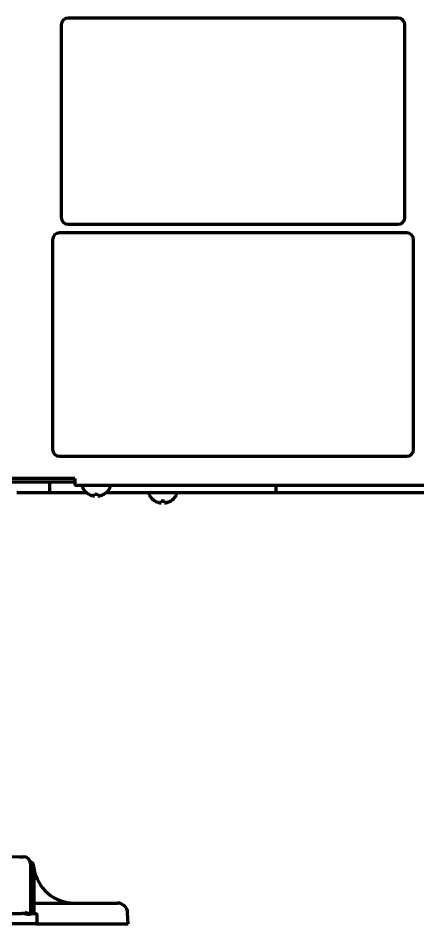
# Model space of a CAD drawing. Header units: inches. Extents: x -2405 to 7588, y 441 to 5654.
# Drawn here: x 709.9 to 826.2, y 2256.6 to 2520.1 of the extents above; entities that cross this region are included whole.
import ezdxf

# ---------------------------------------------------------------- set-up
doc = ezdxf.new("R2010")
doc.units = ezdxf.units.IN

msp = doc.modelspace()

# ---------------------------------------------------------------- linework, layer by layer
at = {"linetype": 'Continuous', "lineweight": 70}
for p, q in [((820.42, 2520.13), (724.42, 2520.13)), ((722.42, 2518.13), (722.42, 2462.13)), ((822.42, 2462.13), (822.42, 2518.13)), ((724.42, 2460.13), (820.42, 2460.13)), ((822.92, 2457.63), (721.92, 2457.63)), ((719.92, 2455.63), (719.92, 2394.63)), ((824.92, 2394.63), (824.92, 2455.63)), ((721.92, 2392.63), (822.92, 2392.63)), ((726.43, 2385.13), (555.42, 2385.13)), ((726.42, 2386.13), (706.42, 2386.13)), ((719.06, 2385.13), (719.06, 2382.13)), ((726.42, 2386.13), (726.42, 2384.13)), ((1305.62, 2384.13), (726.42, 2384.13)), ((728.62, 2383.73), (728.62, 2383.53)), ((736.62, 2383.53), (736.62, 2383.73)), ((784.9, 2384.13), (784.9, 2382.13)), ((709.47, 2382.13), (711.06, 2382.13)), ((711.06, 2382.13), (719.06, 2382.13)), ((719.06, 2382.13), (722.06, 2382.13)), ((722.06, 2382.13), (729.67, 2382.13)), ((730.32, 2381.65), (730.32, 2381.68)), ((734.92, 2381.68), (734.92, 2381.65)), ((735.57, 2382.13), (781.9, 2382.13)), ((747.98, 2381.73), (747.98, 2381.53)), ((755.98, 2381.53), (755.98, 2381.73)), ((781.9, 2382.13), (784.9, 2382.13)), ((784.9, 2382.13), (792.9, 2382.13)), ((792.9, 2382.13), (862.4, 2382.13)), ((749.68, 2379.65), (749.68, 2379.68)), ((754.28, 2379.68), (754.28, 2379.65)), ((697.02, 2276.36), (710.32, 2276.13)), ((710.32, 2276.13), (711.49, 2276.11)), ((713.45, 2274.11), (713.45, 2259.95)), ((713.95, 2273.58), (713.7, 2273.58)), ((714.45, 2273.08), (714.45, 2272.83)), ((714.45, 2272.83), (714.45, 2260.08)), ((714.46, 2262.63), (738.76, 2262.63)), ((699.81, 2259.58), (710.83, 2259.58)), ((713.95, 2259.58), (714.92, 2259.58)), ((715.47, 2257.08), (715.47, 2259.08)), ((741.92, 2256.63), (741.75, 2259.78)), ((714.97, 2256.58), (653.97, 2256.58)), ((715.19, 2256.63), (741.92, 2256.63))]:
    msp.add_line(p, q, dxfattribs=at)
for centre, radius, start, end in [((724.42, 2518.13), 2, 90, 180), ((820.42, 2518.13), 2, 0, 90), ((724.42, 2462.13), 2, 180, 270), ((820.42, 2462.13), 2, 270, 0), ((721.92, 2455.63), 2, 90, 180), ((822.92, 2455.63), 2, 0, 90), ((721.92, 2394.63), 2, 180, 270), ((822.92, 2394.63), 2, 270, 0), ((729.02, 2383.73), 0.4, 90, 180), ((729.02, 2383.53), 0.4, 180, 210.3012), ((732.82, 2385.75), 4.8, 210.3012, 238.4186), ((732.42, 2385.75), 4.8, 301.5837, 329.6988), ((736.22, 2383.73), 0.4, 0, 90), ((736.22, 2383.53), 0.4, 329.6988, 0), ((732.62, 2385.43), 3.78, 262.3959, 269.9965), ((732.62, 2385.43), 3.78, 270.0035, 277.6041), ((748.38, 2381.73), 0.4, 90, 180), ((748.38, 2381.53), 0.4, 180, 210.3012), ((752.18, 2383.75), 4.8, 210.3012, 238.4186), ((751.78, 2383.75), 4.8, 301.5837, 329.6988), ((755.58, 2381.73), 0.4, 0, 90), ((755.58, 2381.53), 0.4, 329.6988, 0), ((751.98, 2383.43), 3.78, 262.3959, 269.9965), ((751.98, 2383.43), 3.78, 270.0035, 277.6041), ((711.45, 2274.11), 2, 0, 89), ((713.34, 2273.63), 1, 4.4117, 87.3628), ((713.7, 2273.83), 0.25, 180, 270), ((713.95, 2273.08), 0.5, 0, 90), ((726.3, 2274.63), 12, 184.4117, 186.074), ((726.3, 2274.63), 12, 189.1712, 270), ((738.76, 2259.63), 3, 3, 90), ((713.95, 2260.08), 0.5, 180, 270), ((714.95, 2260.08), 0.5, 180, 270), ((714.97, 2259.08), 0.5, 0, 90), ((714.97, 2257.08), 0.5, 270, 0)]:
    msp.add_arc(centre, radius, start, end, dxfattribs=at)
msp.add_ellipse((714.92, 2260.08), major_axis=(0, -0.5), ratio=0.961623, start_param=4.712389, end_param=6.283185, dxfattribs=at)
for points, knots in [([(730.32, 2381.68), (730.52, 2381.56), (730.73, 2381.45), (731.06, 2381.31), (731.17, 2381.27), (731.39, 2381.2), (731.5, 2381.16), (731.62, 2381.13)], [0, 0, 0, 0, 0.5, 0.5, 0.75, 0.75, 1, 1, 1, 1]), ([(733.12, 2381.68), (733.12, 2381.56), (733.12, 2381.45), (733.12, 2381.31), (733.12, 2381.27), (733.12, 2381.2), (733.12, 2381.16), (733.12, 2381.13)], [0, 0, 0, 0, 0.5, 0.5, 0.75, 0.75, 1, 1, 1, 1]), ([(749.68, 2379.68), (749.88, 2379.56), (750.09, 2379.45), (750.42, 2379.31), (750.53, 2379.27), (750.75, 2379.2), (750.86, 2379.16), (750.98, 2379.13)], [0, 0, 0, 0, 0.5, 0.5, 0.75, 0.75, 1, 1, 1, 1]), ([(752.48, 2379.68), (752.48, 2379.56), (752.48, 2379.45), (752.48, 2379.31), (752.48, 2379.27), (752.48, 2379.2), (752.48, 2379.16), (752.48, 2379.13)], [0, 0, 0, 0, 0.5, 0.5, 0.75, 0.75, 1, 1, 1, 1]), ([(711.83, 2259.51), (711.75, 2259.53), (711.67, 2259.54), (711.5, 2259.55), (711.42, 2259.56), (711.25, 2259.57), (711.17, 2259.57), (711, 2259.58), (710.92, 2259.58), (710.83, 2259.58)], [0, 0, 0, 0, 0.25, 0.25, 0.5, 0.5, 0.75, 0.75, 1, 1, 1, 1]), ([(713.45, 2259.95), (713.45, 2259.92), (713.44, 2259.87), (713.42, 2259.81), (713.4, 2259.79), (713.38, 2259.75), (713.36, 2259.72), (713.32, 2259.68), (713.3, 2259.66), (713.25, 2259.63), (713.23, 2259.61), (713.18, 2259.59), (713.17, 2259.58), (713.14, 2259.57), (713.12, 2259.57), (713.07, 2259.56), (713.04, 2259.55), (712.96, 2259.55), (712.92, 2259.56), (712.83, 2259.57), (712.79, 2259.58), (712.7, 2259.61), (712.65, 2259.63), (712.55, 2259.66), (712.49, 2259.68), (712.39, 2259.72), (712.33, 2259.75), (712.21, 2259.79), (712.15, 2259.81), (711.97, 2259.87), (711.84, 2259.92), (711.7, 2259.95)], [0, 0, 0, 0, 0.125, 0.125, 0.1875, 0.1875, 0.25, 0.25, 0.3125, 0.3125, 0.375, 0.375, 0.40625, 0.40625, 0.4375, 0.4375, 0.5, 0.5, 0.5625, 0.5625, 0.625, 0.625, 0.6875, 0.6875, 0.75, 0.75, 0.8125, 0.8125, 0.875, 0.875, 1, 1, 1, 1]), ([(713.72, 2259.51), (713.69, 2259.5), (713.65, 2259.48), (713.57, 2259.43), (713.52, 2259.41), (713.41, 2259.37), (713.34, 2259.35), (713.26, 2259.33), (713.24, 2259.33), (713.21, 2259.32), (713.19, 2259.32), (713.13, 2259.32), (713.09, 2259.31), (713.01, 2259.31), (712.97, 2259.32), (712.89, 2259.32), (712.84, 2259.33), (712.71, 2259.35), (712.61, 2259.37), (712.46, 2259.4), (712.41, 2259.41), (712.3, 2259.43), (712.24, 2259.44), (712.08, 2259.48), (711.96, 2259.5), (711.83, 2259.51)], [0, 0, 0, 0, 0.125, 0.125, 0.25, 0.25, 0.375, 0.375, 0.40625, 0.40625, 0.4375, 0.4375, 0.5, 0.5, 0.5625, 0.5625, 0.625, 0.625, 0.75, 0.75, 0.8125, 0.8125, 0.875, 0.875, 1, 1, 1, 1]), ([(713.95, 2259.58), (713.92, 2259.58), (713.88, 2259.57), (713.82, 2259.56), (713.8, 2259.55), (713.76, 2259.54), (713.74, 2259.53), (713.72, 2259.51)], [0, 0, 0, 0, 0.5, 0.5, 0.75, 0.75, 1, 1, 1, 1]), ([(714.94, 2259.58), (714.94, 2259.58), (714.94, 2259.58), (714.93, 2259.58), (714.92, 2259.58), (714.92, 2259.58)], [0, 0, 0, 0, 0.5, 0.5, 1, 1, 1, 1])]:
    msp.add_open_spline(points, degree=3, knots=knots, dxfattribs=at)
for points in [[(731.62, 2381.13), (731.64, 2381.13), (731.69, 2381.12), (731.77, 2381.12), (731.84, 2381.12), (731.91, 2381.12), (731.98, 2381.12), (732.05, 2381.12), (732.09, 2381.13), (732.12, 2381.13)], [(732.12, 2381.13), (732.12, 2381.15), (732.12, 2381.18), (732.12, 2381.23), (732.12, 2381.28), (732.12, 2381.34), (732.12, 2381.41), (732.12, 2381.48), (732.12, 2381.57), (732.12, 2381.64), (732.12, 2381.68)], [(733.12, 2381.13), (733.14, 2381.13), (733.19, 2381.12), (733.26, 2381.12), (733.33, 2381.12), (733.4, 2381.12), (733.47, 2381.12), (733.55, 2381.12), (733.59, 2381.13), (733.62, 2381.13)], [(733.62, 2381.13), (733.67, 2381.15), (733.78, 2381.18), (733.94, 2381.23), (734.1, 2381.28), (734.26, 2381.34), (734.41, 2381.41), (734.56, 2381.48), (734.73, 2381.57), (734.85, 2381.64), (734.92, 2381.68)], [(750.98, 2379.13), (751, 2379.13), (751.05, 2379.12), (751.13, 2379.12), (751.2, 2379.12), (751.27, 2379.12), (751.34, 2379.12), (751.41, 2379.12), (751.45, 2379.13), (751.48, 2379.13)], [(751.48, 2379.13), (751.48, 2379.15), (751.48, 2379.18), (751.48, 2379.23), (751.48, 2379.28), (751.48, 2379.34), (751.48, 2379.41), (751.48, 2379.48), (751.48, 2379.57), (751.48, 2379.64), (751.48, 2379.68)], [(752.48, 2379.13), (752.5, 2379.13), (752.55, 2379.12), (752.62, 2379.12), (752.69, 2379.12), (752.76, 2379.12), (752.83, 2379.12), (752.91, 2379.12), (752.95, 2379.13), (752.98, 2379.13)], [(752.98, 2379.13), (753.03, 2379.15), (753.14, 2379.18), (753.3, 2379.23), (753.46, 2379.28), (753.62, 2379.34), (753.77, 2379.41), (753.92, 2379.48), (754.09, 2379.57), (754.21, 2379.64), (754.28, 2379.68)], [(714.95, 2259.58), (714.95, 2259.58), (714.95, 2259.58), (714.94, 2259.58)]]:
    msp.add_open_spline(points, degree=3, dxfattribs=at)

doc.saveas('drawing.dxf')
